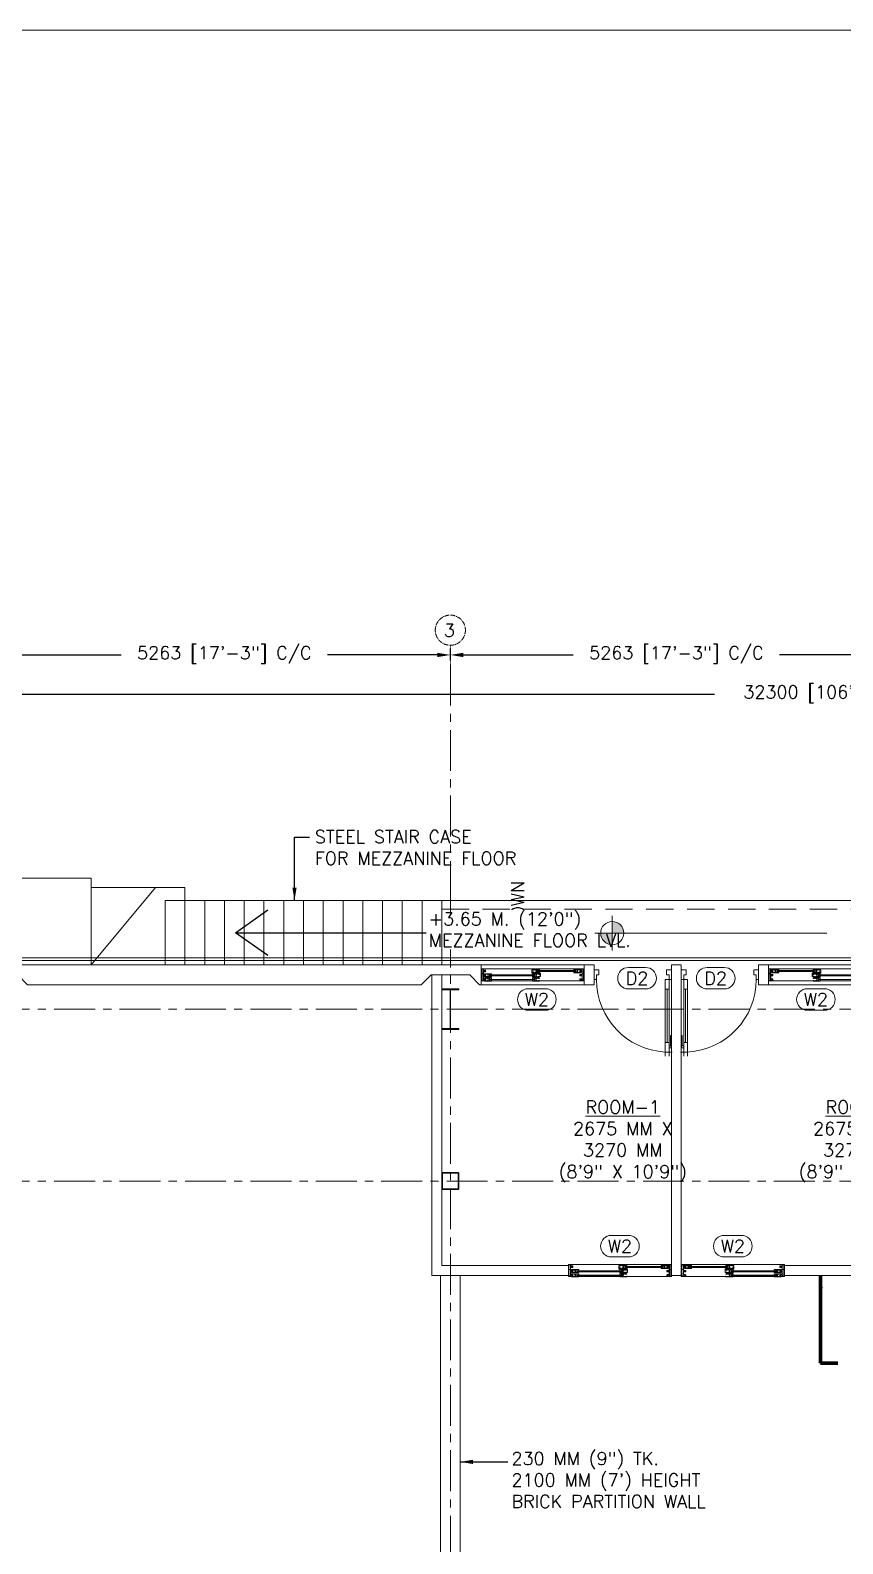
# Model space of a CAD drawing. Header units: millimetres. Extents: x 5227 to 261376, y 53707 to 123566.
# Drawn here: x 100107 to 109568, y 105952 to 123566 of the extents above; entities that cross this region are included whole.
import ezdxf

# ---------------------------------------------------------------- set-up
doc = ezdxf.new("R2010")
doc.units = ezdxf.units.MM
doc.set_wipeout_variables(frame=1)
doc.header["$PDMODE"] = 35
doc.header["$PDSIZE"] = -10
doc.linetypes.add('CENTERX2', pattern=[101.6, 63.5, -12.7, 12.7, -12.7])
doc.linetypes.add('HIDDEN', pattern=[9.525, 6.35, -3.175])
doc.layers.get('0').update_dxf_attribs({"lineweight": 0})
doc.layers.get('Defpoints').update_dxf_attribs({"lineweight": 0})
for name, color, linetype, lineweight in [('NETMANH', 44, 'Continuous', 0), ('PV_ALUMINIUM', 7, 'Continuous', 0), ('PV_DIMENTION_MAIN_ROMAND', 7, 'Continuous', 0), ('PV_DIMENTION_SECOND_ROMANS', 7, 'Continuous', 0), ('PV_EXTRA_LINE', 252, 'Continuous', 0), ('PV_GLASS', 4, 'Continuous', 0), ('PV_GRID MARKING', 252, 'Continuous', 0), ('PV_MARKING_ARROW', 7, 'Continuous', 0), ('PV_MASONRY', 10, 'Continuous', 0), ('PV_SLAB_LINE', 30, 'Continuous', 0), ('PV_STEEL LINE', 7, 'Continuous', 0), ('PV_STEEL_BOX&PIPE_SECTION', 6, 'Continuous', 0), ('PV_STEEL_I SECTION', 5, 'Continuous', 0), ('PV_TEXT_ROMAND', 1, 'Continuous', 0), ('PV_TEXT_ROMANS', 7, 'Continuous', 0)]:
    doc.layers.add(name, color=color, linetype=linetype, lineweight=lineweight)
doc.layers.add('PV_GRID_LINE', color=252, linetype='CENTERX2', lineweight=0, transparency=0.5)
doc.layers.add('PV_HATCH', color=252, linetype='Continuous', lineweight=0, transparency=0.5)
doc.styles.add('PV_ROMAND', font='romand.shx')
doc.styles.add('PV_ROMANS', font='romans.shx')
doc.dimstyles.new('PV_1-75_MM', dxfattribs={"dimscale": 75, "dimtxt": 2, "dimasz": 2, "dimexe": 1, "dimexo": 0.625, "dimtad": 0, "dimdec": 0, "dimdsep": 46, "dimtxsty": 'PV_ROMAND', "dimcen": 2.5, "dimadec": 0, "dimazin": 0, "dimtfac": 1, "dimtdec": 0, "dimtmove": 1, "dimatfit": 2, "dimfxl": 1, "dimfxlon": 1, "dimarcsym": 0})
doc.dimstyles.new('PV_1-75_MM_FOOT', dxfattribs={"dimscale": 75, "dimtxt": 2, "dimasz": 2, "dimexe": 1, "dimexo": 0.625, "dimtad": 0, "dimdec": 0, "dimdsep": 46, "dimtxsty": 'PV_ROMAND', "dimcen": 2.5, "dimadec": 0, "dimazin": 0, "dimtfac": 1, "dimtdec": 0, "dimtmove": 1, "dimatfit": 2, "dimfxl": 1, "dimfxlon": 1, "dimarcsym": 0})

# ---------------------------------------------------------------- blocks, each defined once
blk = doc.blocks.new('*U565')
at = {"color": 7}
blk.add_circle((0, 234), 234, dxfattribs=at)
at = {"layer": 'PV_EXTRA_LINE', "linetype": 'CENTERX2', "ltscale": 10}
blk.add_line((0, -300), (0, -34227), dxfattribs=at)
at = {"layer": 'PV_GRID MARKING', "color": 7, "const_width": 10}
blk.add_lwpolyline([(0, 0), (0, -300)], dxfattribs=at)
at = {"layer": 'PV_TEXT_ROMANS', "color": 7, "style": 'PV_ROMANS'}
blk.add_attdef('1', (-101, 132), '', height=200, dxfattribs=at)
blk = doc.blocks.new('*U328')
at = {"layer": 'PV_EXTRA_LINE', "linetype": 'CENTERX2', "ltscale": 10}
blk.add_line((0, -300), (0, -46971), dxfattribs=at)
at = {"layer": 'PV_TEXT_ROMANS', "color": 7, "style": 'PV_ROMANS'}
blk.add_attdef('1', (-80, 132), '', height=200, dxfattribs=at)
blk = doc.blocks.new('*D333')
at = {"layer": 'Defpoints', "color": 0, "transparency": 16777216}
for p in [(104999, 116296), (99736, 116184), (104999, 116184)]:
    blk.add_point(p, dxfattribs=at)
at = {"layer": 'PV_DIMENTION_SECOND_ROMANS', "color": 0, "lineweight": -2, "transparency": 16777216}
for p, q in [((99736, 116231), (99736, 116371)), ((99886, 116296), (101167, 116296)), ((104849, 116296), (103568, 116296)), ((104999, 116231), (104999, 116371))]:
    blk.add_line(p, q, dxfattribs=at)
at = {"layer": 'PV_DIMENTION_SECOND_ROMANS', "color": 0, "transparency": 16777216}
for points in [[(99886, 116321), (99886, 116271), (99736, 116296)], [(104849, 116271), (104849, 116321), (104999, 116296)]]:
    blk.add_solid(points, dxfattribs=at)
at = {"layer": 'PV_DIMENTION_SECOND_ROMANS', "color": 0, "transparency": 16777216, "insert": (102367, 116296), "char_height": 150, "attachment_point": 5, "style": 'PV_ROMAND'}
blk.add_mtext('5263 [17\'-3"] C/C', dxfattribs=at)
blk = doc.blocks.new('*D334')
at = {"layer": 'Defpoints', "color": 0, "transparency": 16777216}
for p in [(110262, 116296), (104999, 116184), (110262, 116184)]:
    blk.add_point(p, dxfattribs=at)
at = {"layer": 'PV_DIMENTION_SECOND_ROMANS', "color": 0, "lineweight": -2, "transparency": 16777216}
for p, q in [((104999, 116231), (104999, 116371)), ((105149, 116296), (106430, 116296)), ((110112, 116296), (108831, 116296)), ((110262, 116231), (110262, 116371))]:
    blk.add_line(p, q, dxfattribs=at)
at = {"layer": 'PV_DIMENTION_SECOND_ROMANS', "color": 0, "transparency": 16777216}
for points in [[(105149, 116321), (105149, 116271), (104999, 116296)], [(110112, 116271), (110112, 116321), (110262, 116296)]]:
    blk.add_solid(points, dxfattribs=at)
at = {"layer": 'PV_DIMENTION_SECOND_ROMANS', "color": 0, "transparency": 16777216, "insert": (107631, 116296), "char_height": 150, "attachment_point": 5, "style": 'PV_ROMAND'}
blk.add_mtext('5263 [17\'-3"] C/C', dxfattribs=at)
blk = doc.blocks.new('*D338')
at = {"layer": 'Defpoints', "color": 0, "transparency": 16777216}
for p in [(126412, 115840), (94112, 112689), (126412, 112689)]:
    blk.add_point(p, dxfattribs=at)
at = {"layer": 'PV_DIMENTION_SECOND_ROMANS', "color": 0, "lineweight": -2, "transparency": 16777216}
for p, q in [((94112, 115765), (94112, 115915)), ((126412, 115765), (126412, 115915)), ((94262, 115840), (108073, 115840)), ((126262, 115840), (112452, 115840))]:
    blk.add_line(p, q, dxfattribs=at)
at = {"layer": 'PV_DIMENTION_SECOND_ROMANS', "color": 0, "transparency": 16777216}
for points in [[(94262, 115865), (94262, 115815), (94112, 115840)], [(126262, 115815), (126262, 115865), (126412, 115840)]]:
    blk.add_solid(points, dxfattribs=at)
at = {"layer": 'PV_DIMENTION_SECOND_ROMANS', "color": 0, "transparency": 16777216, "insert": (110262, 115840), "char_height": 150, "attachment_point": 5, "style": 'PV_ROMAND'}
blk.add_mtext("32300 [106'] OUT TO OUT BUILDING", dxfattribs=at)
blk = doc.blocks.new('*U569')
at = {"layer": 'PV_EXTRA_LINE', "linetype": 'CENTERX2', "ltscale": 10}
blk.add_line((0, -300), (0, -40609), dxfattribs=at)
at = {"layer": 'PV_TEXT_ROMANS', "color": 7, "style": 'PV_ROMANS'}
blk.add_attdef('1', (-80, 132), '', height=200, dxfattribs=at)
blk = doc.blocks.new('*U762')
at = {"layer": 'PV_HATCH'}
h = blk.add_hatch(color=252, dxfattribs=at)
h.dxf.hatch_style = 1
h.paths.add_polyline_path([(0, -150), (0, 0), (-150, 0, 0.414214)])
h.paths.add_polyline_path([(0, 150), (0, 0), (150, 0, 0.414214)])
at = {"layer": 'PV_TEXT_ROMAND', "color": 250}
for p, q in [((0, 225), (0, -225)), ((-225, 0), (225, 0)), ((-150, 0), (300, 0)), ((-75, 0), (375, 0)), ((0, 0), (450, 0)), ((75, 0), (525, 0)), ((150, 0), (600, 0)), ((225, 0), (675, 0)), ((300, 0), (750, 0)), ((375, 0), (825, 0)), ((450, 0), (900, 0)), ((525, 0), (975, 0)), ((600, 0), (1050, 0)), ((675, 0), (1125, 0)), ((750, 0), (1200, 0)), ((825, 0), (1275, 0)), ((900, 0), (1350, 0)), ((975, 0), (1425, 0)), ((1050, 0), (1500, 0)), ((1125, 0), (1575, 0)), ((1200, 0), (1650, 0)), ((1275, 0), (1725, 0)), ((1350, 0), (1800, 0)), ((1425, 0), (1875, 0)), ((1500, 0), (1950, 0)), ((1575, 0), (2025, 0)), ((1650, 0), (2100, 0)), ((1725, 0), (2175, 0)), ((1800, 0), (2250, 0)), ((1875, 0), (2325, 0)), ((1950, 0), (2400, 0)), ((2025, 0), (2475, 0)), ((2100, 0), (2550, 0)), ((2175, 0), (2625, 0)), ((2250, 0), (2700, 0)), ((2325, 0), (2775, 0))]:
    blk.add_line(p, q, dxfattribs=at)
at = {"layer": 'PV_TEXT_ROMAND'}
blk.add_circle((0, 0), 150, dxfattribs=at)
blk = doc.blocks.new('SHS 200X8.0TK')
at = {"layer": 'PV_STEEL_BOX&PIPE_SECTION', "linetype": 'ByBlock'}
for points in [[(-84, 100), (84, 100, -0.414214), (100, 84), (100, -84, -0.414214), (84, -100), (-84, -100, -0.414214), (-100, -84), (-100, 84, -0.414214)], [(-84, 92), (84, 92, -0.414214), (92, 84), (92, -84, -0.414214), (84, -92), (-84, -92, -0.414214), (-92, -84), (-92, 84, -0.414214)]]:
    blk.add_lwpolyline(points, format="xyb", close=True, dxfattribs=at)
blk = doc.blocks.new('G$C46714317')
at = {"layer": 'PV_STEEL_I SECTION'}
for points in [[(100, 235), (-100, 235), (-100, 225), (100, 225)], [(2, 225), (-3, 225), (-3, -225), (2, -225)], [(100, -235), (-100, -235), (-100, -225), (100, -225)]]:
    blk.add_lwpolyline(points, close=True, dxfattribs=at)
blk = doc.blocks.new('mb-di800')
blk.add_line((25, 850), (-8, 850))
for points in [[(25, 806), (3, 806), (3, 677)], [(25, 785), (8, 785), (8, 677), (3, 677)], [(25, 893), (25, 850)], [(25, 750), (65, 750), (65, 850), (25, 850), (25, 750)], [(65, 850), (65, 893)], [(25, 763), (25, 187)], [(65, 200), (65, 777)], [(65, 200), (25, 200), (25, 100), (65, 100), (65, 200)]]:
    blk.add_lwpolyline(points)
for points in [[(0, 0), (0, 100), (25, 100), (25, 50), (50, 50), (50, 0)], [(800, 0), (800, 100), (775, 100), (775, 50), (750, 50), (750, 0)]]:
    blk.add_lwpolyline(points, close=True)
at = {"layer": 'NETMANH', "linetype": 'Continuous'}
blk.add_line((45, 200), (45, 750), dxfattribs=at)
blk.add_arc((25, 100), 750, 0, 86.9428, dxfattribs=at)
blk = doc.blocks.new('SECTION NO. 23118')
at = {"layer": 'PV_ALUMINIUM', "color": 250}
for p, q in [((570, 180), (573, 180)), ((570, 180), (570, 178)), ((571, 177), (572, 178)), ((573, 162), (573, 177)), ((575, 130), (575, 178)), ((435, 141), (435, 130)), ((437, 141), (437, 134)), ((437, 134), (518, 134)), ((437, 132), (446, 132)), ((437, 132), (437, 130)), ((437, 130), (438, 130)), ((437, 128), (438, 128)), ((438, 128), (438, 128)), ((440, 129), (440, 129)), ((440, 128), (440, 128)), ((442, 175), (442, 169)), ((444, 175), (444, 169)), ((444, 150), (453, 150)), ((444, 149), (453, 149)), ((446, 132), (446, 127)), ((446, 127), (448, 127)), ((447, 132), (467, 132)), ((447, 132), (447, 129)), ((447, 129), (448, 129)), ((456, 164), (448, 165)), ((456, 162), (448, 164)), ((453, 150), (453, 151)), ((456, 153), (455, 153)), ((455, 150), (455, 151)), ((455, 151), (455, 151)), ((455, 151), (468, 151)), ((456, 164), (456, 175)), ((456, 153), (456, 162)), ((458, 153), (458, 175)), ((458, 153), (460, 153)), ((460, 153), (491, 153)), ((467, 132), (467, 129)), ((467, 129), (467, 129)), ((467, 127), (470, 127)), ((468, 151), (468, 150)), ((469, 132), (497, 132)), ((469, 132), (469, 129)), ((469, 129), (470, 129)), ((470, 151), (474, 151)), ((470, 151), (470, 150)), ((474, 151), (474, 148)), ((475, 151), (518, 151)), ((475, 151), (475, 148)), ((491, 175), (491, 153)), ((493, 174), (493, 153)), ((493, 153), (506, 153)), ((493, 153), (493, 153)), ((497, 129), (495, 129)), ((499, 127), (495, 127)), ((497, 132), (497, 129)), ((499, 132), (518, 132)), ((499, 132), (499, 129)), ((499, 129), (499, 129)), ((506, 174), (506, 153)), ((507, 175), (507, 153)), ((507, 153), (540, 153)), ((518, 129), (517, 129)), ((517, 127), (521, 127)), ((518, 134), (518, 151)), ((518, 132), (518, 129)), ((519, 151), (543, 151)), ((519, 134), (519, 151)), ((519, 134), (573, 134)), ((520, 132), (547, 132)), ((520, 132), (520, 129)), ((520, 129), (521, 129)), ((540, 153), (540, 175)), ((542, 164), (542, 175)), ((542, 164), (551, 165)), ((542, 162), (551, 164)), ((542, 153), (542, 162)), ((542, 153), (570, 153)), ((543, 151), (543, 148)), ((545, 151), (548, 151)), ((545, 151), (545, 148)), ((547, 129), (546, 129)), ((546, 127), (550, 127)), ((547, 132), (547, 129)), ((548, 151), (548, 150)), ((549, 132), (573, 132)), ((549, 132), (549, 129)), ((549, 129), (550, 129)), ((550, 151), (566, 151)), ((550, 151), (550, 150)), ((555, 175), (555, 169)), ((557, 175), (557, 169)), ((566, 151), (566, 150)), ((568, 151), (568, 150)), ((570, 129), (569, 129)), ((569, 129), (569, 128)), ((570, 162), (570, 162)), ((570, 129), (570, 129)), ((572, 127), (570, 127)), ((573, 162), (571, 162)), ((573, 160), (571, 160)), ((573, 130), (571, 130)), ((573, 128), (572, 128)), ((572, 128), (572, 127)), ((573, 156), (573, 160)), ((573, 134), (573, 153)), ((573, 132), (573, 130))]:
    blk.add_line(p, q, dxfattribs=at)
for centre, radius, start, end in [((450, 169), 10.4, 88.6022, 136.0113), ((450, 169), 8.57, 88.6022, 136.0113), ((450, 169), 10.4, 43.9887, 91.3978), ((450, 169), 8.57, 43.9887, 91.3978), ((499, 169), 10.4, 88.6022, 136.0113), ((499, 169), 8.57, 88.6022, 129.961), ((499, 169), 10.4, 43.9887, 91.3978), ((499, 169), 8.57, 50.039, 91.3978), ((548, 169), 10.4, 88.6022, 136.0113), ((548, 169), 8.57, 88.6022, 136.0113), ((549, 169), 10.4, 43.9887, 91.3978), ((549, 169), 8.57, 43.9887, 91.3978), ((571, 178), 0.925, 180, 315), ((573, 177), 0.925, 0, 135), ((573, 178), 1.85, 0, 90), ((445, 141), 9.51, 97.3136, 182.5294), ((437, 130), 1.85, 180, 270), ((445, 141), 7.66, 98.1506, 182.8184), ((438, 128), 1.85, 0, 90), ((439, 128), 0.925, 180, 0), ((444, 175), 1.85, 136.0113, 180), ((444, 169), 1.85, 180, 206.093), ((449, 171), 7.82, 206.093, 260.487), ((449, 171), 5.97, 206.093, 260.528), ((448, 128), 0.925, 270, 90), ((455, 151), 1.85, 90, 180), ((453, 150), 1.85, 270, 0), ((456, 175), 1.85, 0, 43.9887), ((467, 128), 0.925, 90, 270), ((469, 150), 0.925, 180, 0), ((470, 128), 0.925, 270, 90), ((474, 148), 0.925, 180, 0), ((493, 175), 1.85, 136.0113, 180), ((495, 174), 1.85, 129.961, 180), ((495, 128), 0.925, 90, 270), ((499, 128), 0.925, 270, 90), ((504, 174), 1.85, 0, 50.039), ((506, 175), 1.85, 0, 43.9887), ((517, 128), 0.925, 90, 270), ((521, 128), 0.925, 270, 90), ((542, 175), 1.85, 136.0113, 180), ((544, 148), 0.925, 180, 0), ((546, 128), 0.925, 90, 270), ((549, 150), 0.925, 180, 0), ((550, 128), 0.925, 270, 90), ((550, 171), 5.97, 279.472, 333.907), ((550, 171), 7.82, 279.513, 333.907), ((555, 175), 1.85, 0, 43.9887), ((555, 169), 1.85, 333.907, 0), ((567, 150), 0.925, 180, 0), ((567, 161), 10, 276.4519, 311.9627), ((570, 128), 0.925, 180, 270), ((571, 162), 0.925, 0, 180), ((571, 162), 1.85, 180, 270), ((567, 161), 8.15, 290.8382, 325.1211), ((571, 129), 0.925, 90, 180), ((573, 130), 1.85, 270, 0)]:
    blk.add_arc(centre, radius, start, end, dxfattribs=at)
blk = doc.blocks.new('SECTION NO. 23121')
at = {"layer": 'PV_ALUMINIUM', "color": 250}
for p, q in [((651, 141), (651, 139)), ((652, 142), (653, 145)), ((653, 141), (654, 144)), ((653, 141), (653, 139)), ((653, 139), (654, 139)), ((653, 138), (654, 138)), ((656, 147), (691, 147)), ((656, 145), (682, 145)), ((656, 136), (656, 134)), ((656, 130), (656, 127)), ((657, 136), (657, 134)), ((657, 136), (657, 136)), ((657, 130), (657, 127)), ((678, 136), (678, 134)), ((678, 136), (678, 136)), ((678, 130), (678, 127)), ((679, 136), (679, 134)), ((679, 130), (679, 127)), ((682, 139), (681, 139)), ((682, 138), (681, 138)), ((682, 145), (682, 139)), ((684, 145), (691, 145)), ((684, 145), (684, 139)), ((687, 115), (687, 112)), ((687, 112), (687, 112)), ((687, 112), (689, 112)), ((689, 116), (691, 116)), ((689, 115), (694, 115)), ((689, 115), (689, 113)), ((689, 113), (689, 113)), ((689, 113), (689, 113)), ((692, 136), (692, 117)), ((695, 139), (693, 144)), ((695, 137), (693, 137)), ((695, 136), (693, 136)), ((693, 136), (693, 128)), ((693, 128), (693, 128)), ((693, 128), (695, 128)), ((693, 127), (695, 127)), ((693, 127), (693, 117)), ((694, 113), (693, 113)), ((695, 112), (693, 112)), ((696, 139), (694, 145)), ((694, 116), (696, 116)), ((694, 115), (694, 113)), ((695, 139), (695, 137)), ((695, 135), (695, 136)), ((695, 128), (695, 129)), ((696, 114), (695, 114)), ((695, 112), (695, 95)), ((696, 139), (696, 135)), ((696, 128), (696, 129)), ((696, 116), (696, 116)), ((696, 116), (696, 115)), ((696, 114), (696, 95))]:
    blk.add_line(p, q, dxfattribs=at)
for centre, radius, start, end in [((653, 141), 1.5, 160, 180), ((653, 139), 1.5, 180, 270), ((656, 144), 3, 90, 160), ((656, 144), 1.5, 90, 160), ((654, 136), 3, 0, 90), ((654, 136), 1.5, 0, 90), ((659, 132), 3.88, 142.8823, 217.1177), ((659, 132), 2.38, 132.0281, 227.9719), ((656, 127), 0.75, 180, 0), ((681, 136), 3, 90, 180), ((676, 132), 2.38, 312.0281, 47.9719), ((679, 127), 0.75, 180, 0), ((681, 136), 1.5, 90, 180), ((676, 132), 3.88, 322.8823, 37.1177), ((682, 139), 1.5, 270, 0), ((689, 115), 1.5, 90, 180), ((689, 112), 0.58, 270, 90), ((691, 144), 3, 20, 90), ((691, 144), 1.5, 20, 90), ((691, 117), 0.75, 270, 0), ((693, 136), 1.5, 90, 180), ((694, 117), 0.75, 180, 270), ((693, 112), 0.58, 90, 270), ((696, 135), 0.75, 180, 0), ((696, 129), 0.75, 0, 180), ((695, 128), 1.5, 270, 0), ((696, 114), 1.16, 82.6385, 177.9996), ((696, 95), 0.75, 180, 0)]:
    blk.add_arc(centre, radius, start, end, dxfattribs=at)
blk = doc.blocks.new('SECTION NO. 23126')
at = {"layer": 'PV_ALUMINIUM', "color": 250}
for p, q in [((803, 131), (803, 141)), ((803, 141), (878, 141)), ((804, 131), (803, 131)), ((803, 114), (803, 104)), ((804, 114), (803, 114)), ((803, 104), (878, 104)), ((804, 131), (804, 140)), ((804, 140), (825, 140)), ((804, 114), (804, 106)), ((804, 106), (825, 106)), ((825, 140), (825, 140)), ((825, 140), (825, 106)), ((825, 106), (825, 106)), ((826, 140), (826, 106)), ((826, 140), (836, 140)), ((826, 106), (836, 106)), ((836, 140), (836, 137)), ((836, 137), (837, 137)), ((836, 106), (836, 108)), ((836, 108), (837, 108)), ((837, 140), (837, 137)), ((837, 140), (845, 140)), ((837, 106), (837, 108)), ((837, 106), (845, 106)), ((845, 134), (841, 134)), ((841, 134), (841, 111)), ((845, 111), (841, 111)), ((846, 133), (843, 133)), ((843, 113), (843, 133)), ((846, 113), (843, 113)), ((843, 113), (843, 113)), ((845, 140), (845, 134)), ((845, 106), (845, 111)), ((846, 133), (846, 130)), ((847, 130), (846, 130)), ((846, 113), (846, 116)), ((847, 116), (846, 116)), ((847, 139), (847, 130)), ((847, 139), (850, 139)), ((847, 106), (847, 116)), ((847, 106), (850, 106)), ((850, 139), (850, 140)), ((850, 140), (855, 140)), ((850, 139), (850, 139)), ((850, 106), (850, 106)), ((850, 106), (850, 106)), ((850, 106), (855, 106)), ((855, 140), (855, 137)), ((855, 137), (855, 137)), ((855, 135), (857, 135)), ((855, 111), (857, 111)), ((855, 106), (855, 109)), ((855, 109), (855, 109)), ((857, 139), (858, 140)), ((857, 139), (857, 137)), ((857, 137), (857, 137)), ((857, 107), (857, 109)), ((857, 109), (857, 109)), ((857, 107), (858, 106)), ((858, 140), (863, 140)), ((858, 106), (863, 106)), ((866, 140), (870, 140)), ((866, 106), (870, 106)), ((870, 140), (872, 138)), ((870, 106), (872, 108)), ((872, 138), (872, 136)), ((872, 136), (872, 136)), ((872, 135), (875, 135)), ((872, 111), (875, 111)), ((872, 108), (872, 109)), ((872, 109), (872, 109)), ((874, 137), (874, 136)), ((874, 137), (877, 137)), ((874, 136), (875, 136)), ((874, 108), (874, 109)), ((874, 109), (875, 109)), ((874, 108), (877, 108)), ((877, 137), (877, 139)), ((877, 139), (879, 139)), ((877, 108), (877, 107)), ((877, 107), (879, 107)), ((879, 139), (879, 138)), ((879, 107), (879, 108)), ((880, 137), (882, 137)), ((880, 108), (882, 108)), ((882, 136), (881, 136)), ((884, 135), (881, 135)), ((884, 111), (881, 111)), ((882, 110), (881, 110)), ((882, 137), (882, 136)), ((882, 108), (882, 110))]:
    blk.add_line(p, q, dxfattribs=at)
for centre, radius, start, end in [((855, 136), 0.8, 90, 270), ((855, 110), 0.8, 90, 270), ((857, 136), 0.8, 270, 90), ((857, 110), 0.8, 270, 90), ((864, 140), 1.6, 210.5008, 331.5533), ((864, 105), 1.6, 28.4467, 149.4992), ((872, 135), 0.8, 90, 270), ((872, 110), 0.8, 90, 270), ((875, 135), 0.8, 270, 90), ((875, 110), 0.8, 270, 90), ((876, 129), 12.7, 47.0761, 81.7381), ((876, 117), 12.7, 278.2619, 312.9239), ((880, 138), 0.8, 180, 270), ((880, 108), 0.8, 90, 180), ((881, 135), 0.8, 90, 270), ((881, 110), 0.8, 90, 270), ((883, 137), 2.31, 287.5658, 35.8595), ((883, 109), 2.31, 324.1405, 72.4342)]:
    blk.add_arc(centre, radius, start, end, dxfattribs=at)
blk = doc.blocks.new('G$C2D05BB75')
blk.add_wipeout([(-600, 230), (600, 230), (600, 0), (-600, 0)])
at = {"layer": 'PV_EXTRA_LINE', "color": 254}
for p, q in [((549, 185), (-549, 185)), ((-586, 45), (600, 45))]:
    blk.add_line(p, q, dxfattribs=at)
at = {"layer": 'PV_GLASS', "color": 112, "true_color": 0x00b359}
for p, q in [((-494, 114), (17, 114)), ((-494, 114), (-494, 102)), ((-494, 108), (17, 108)), ((-494, 102), (17, 102)), ((17, 114), (17, 102)), ((67, 164), (499, 164)), ((67, 164), (67, 152)), ((67, 158), (499, 158)), ((67, 152), (499, 152)), ((499, 164), (499, 152))]:
    blk.add_line(p, q, dxfattribs=at)
at = {"layer": 'PV_GLASS', "color": 252}
for p, q in [((-494, 65), (-494, 53)), ((-494, 60), (17, 60)), ((-494, 59), (17, 59)), ((17, 65), (17, 53))]:
    blk.add_line(p, q, dxfattribs=at)
at = {"layer": 'PV_MASONRY', "color": 252}
for p, q in [((-600, 230), (600, 230)), ((-600, 0), (600, 0))]:
    blk.add_line(p, q, dxfattribs=at)
at = {"layer": 'PV_MASONRY'}
for p, q in [((-600, 0), (-600, 230)), ((600, 0), (600, 230))]:
    blk.add_line(p, q, dxfattribs=at)
at = {"layer": 'PV_ALUMINIUM', "color": 6, "xscale": -1}
for name, p, rotation in [('SECTION NO. 23118', (-727, -390), 270), ('SECTION NO. 23121', (136, 826), 89.99999999999972), ('SECTION NO. 23121', (-57, -559), 269.9999999999999)]:
    blk.add_blockref(name, p, dxfattribs=dict(at, rotation=rotation))
at = {"layer": 'PV_ALUMINIUM', "color": 6}
for name, p, rotation in [('SECTION NO. 23126', (883, 281), 180), ('SECTION NO. 23118', (727, -390), 89.99999999999999), ('SECTION NO. 23126', (323, 232), 180), ('SECTION NO. 23126', (323, 183), 180)]:
    blk.add_blockref(name, p, dxfattribs=dict(at, rotation=rotation))
for p in [(-323, 35), (-805, -14), (-805, -63)]:
    blk.add_blockref('SECTION NO. 23126', p, dxfattribs=at)
blk = doc.blocks.new('G$CA45B220F')
blk.add_wipeout([(-600, 70), (600, 70), (600, -70), (-600, -70)])
at = {"layer": 'PV_EXTRA_LINE', "color": 254}
for p, q in [((600, 70), (-600, 70)), ((-600, -70), (600, -70))]:
    blk.add_line(p, q, dxfattribs=at)
at = {"layer": 'PV_GLASS', "color": 112, "true_color": 0x00b359}
for p, q in [((67, 49), (499, 49)), ((67, 49), (67, 37)), ((67, 43), (499, 43)), ((67, 37), (499, 37)), ((499, 49), (499, 37)), ((-494, -1), (17, -1)), ((-494, -1), (-494, -13)), ((-494, -7), (17, -7)), ((-494, -13), (17, -13)), ((17, -1), (17, -13))]:
    blk.add_line(p, q, dxfattribs=at)
at = {"layer": 'PV_GLASS', "color": 252}
for p, q in [((-494, -50), (-494, -62)), ((-494, -55), (17, -55)), ((-494, -56), (17, -56)), ((17, -50), (17, -62))]:
    blk.add_line(p, q, dxfattribs=at)
at = {"layer": 'PV_MASONRY'}
for p, q in [((-600, -70), (-600, 70)), ((600, -70), (600, 70))]:
    blk.add_line(p, q, dxfattribs=at)
at = {"layer": 'PV_ALUMINIUM', "color": 6, "xscale": -1}
for name, p, rotation in [('SECTION NO. 23118', (-727, -505), 270), ('SECTION NO. 23121', (136, 711), 89.9999999999997), ('SECTION NO. 23121', (-57, -674), 269.9999999999999)]:
    blk.add_blockref(name, p, dxfattribs=dict(at, rotation=rotation))
at = {"layer": 'PV_ALUMINIUM', "color": 6}
for name, p, rotation in [('SECTION NO. 23126', (323, 117), 180), ('SECTION NO. 23126', (883, 166), 180), ('SECTION NO. 23118', (727, -505), 89.99999999999999), ('SECTION NO. 23126', (323, 68), 180)]:
    blk.add_blockref(name, p, dxfattribs=dict(at, rotation=rotation))
for p in [(-805, -129), (-323, -80), (-805, -178)]:
    blk.add_blockref('SECTION NO. 23126', p, dxfattribs=at)

msp = doc.modelspace()

# ---------------------------------------------------------------- linework, layer by layer
at = {"layer": 'PV_DIMENTION_MAIN_ROMAND'}
msp.add_line((106673.2, 112516), (106673.2, 112631), dxfattribs=at)
at = {"layer": 'PV_MASONRY', "color": 252}
msp.add_lwpolyline([(104884, 109073.5), (105114, 109073.5), (105114, 91688.5), (104884, 91688.5)], close=True, dxfattribs=at)
at = {"layer": 'PV_SLAB_LINE', "color": 252}
msp.add_line((101567.3, 113588.5), (100817.3, 112688.5), dxfattribs=at)
at = {"layer": 'PV_SLAB_LINE'}
msp.add_lwpolyline([(94112.3, 112688.5), (94112.3, 113698.5), (100815.9, 113698.5), (100815.9, 112688.5)], dxfattribs=at)
at = {"layer": 'PV_SLAB_LINE', "color": 252}
msp.add_lwpolyline([(100815.9, 113588.5), (101909, 113588.5), (101909, 113438.5)], dxfattribs=at)
at = {"layer": 'PV_STEEL LINE'}
for p, q in [((101679, 113438.5), (102829, 113438.5)), ((101679, 112688.5), (101679, 113438.5)), ((101909, 112688.5), (101909, 113438.5)), ((102139, 112688.5), (102139, 113438.5)), ((102369, 112688.5), (102369, 113438.5)), ((102599, 112688.5), (102599, 113438.5)), ((102829, 112688.5), (102829, 113438.5)), ((102829, 113438.5), (110362.3, 113438.5)), ((103059, 113188.5), (103059, 113438.5)), ((103289, 112938.5), (103289, 113438.5)), ((103519, 112688.5), (103519, 113438.5)), ((103749, 112688.5), (103749, 113438.5)), ((103979, 112688.5), (103979, 113438.5)), ((104209, 112688.5), (104209, 113438.5)), ((104439, 112688.5), (104439, 113438.5)), ((103059, 112688.5), (103059, 113188.5)), ((103289, 112688.5), (103289, 112938.5))]:
    msp.add_line(p, q, dxfattribs=at)

# ---------------------------------------------------------------- block references
at = {"layer": 'PV_DIMENTION_SECOND_ROMANS'}
msp.add_blockref('G$C46714317', (104999, 112173.5), dxfattribs=at)
at = {"layer": 'PV_GRID_LINE', "linetype": 'ByBlock', "lineweight": 0, "xscale": 0.75, "yscale": 0.75, "zscale": 0.75}
msp.add_blockref('*U565', (104999, 116408.6), dxfattribs=at).add_auto_attribs({'1': '3'})
at = {"layer": 'PV_GRID_LINE', "linetype": 'ByBlock', "lineweight": 0, "xscale": -0.75, "yscale": 0.75, "zscale": 0.75, "rotation": 89.99999999951409}
msp.add_blockref('*U569', (91778.2, 110173.5), dxfattribs=at)
at = {"layer": 'PV_STEEL_BOX&PIPE_SECTION', "linetype": 'ByBlock', "xscale": -1}
msp.add_blockref('SHS 200X8.0TK', (104999, 110173.5), dxfattribs=at)

# ---------------------------------------------------------------- texts
at = {"layer": 'PV_TEXT_ROMAND', "color": 32, "linetype": 'Continuous', "true_color": 0xd66b00, "insert": (108088.8, 112533.4), "char_height": 150, "attachment_point": 5, "style": 'PV_ROMAND', "bg_fill": 3, "box_fill_scale": 1.2, "bg_fill_color": 1, "bg_fill_transparency": 0}
msp.add_mtext('D2', dxfattribs=at)
at = {"layer": 'PV_TEXT_ROMAND', "color": 122, "linetype": 'Continuous', "true_color": 0x28c18d, "insert": (108288.2, 109414.9), "char_height": 150, "attachment_point": 5, "style": 'PV_ROMAND', "bg_fill": 3, "box_fill_scale": 1.2, "bg_fill_color": 1, "bg_fill_transparency": 0}
msp.add_mtext('W2', dxfattribs=at)
at = {"layer": 'PV_TEXT_ROMANS', "char_height": 150, "attachment_point": 1, "style": 'PV_ROMANS'}
for s, insert in [('\\pxr0.05385,ql;STEEL STAIR CASE \\PFOR MEZZANINE FLOOR ', (103421.3, 114254.7)), ('\\pxr0.05385,qc;{\\LROOM-1\\P}2675 MM X \\P3270 MM\\P(8\'9" X 10\'9")', (106260.7, 111108.7)), ('\\pxr0.05385,qc;{\\LROOM-2\\P}2675 MM X \\P3270 MM\\P(8\'9" X 10\'9")', (109055.9, 111108.7)), ('\\pxr0.05385,ql;230 MM (9") TK.\\P2100 MM (7\') HEIGHT \\PBRICK PARTITION WALL', (105710.8, 107019))]:
    msp.add_mtext(s, dxfattribs=dict(at, insert=insert))
at = {"layer": 'PV_TEXT_ROMANS', "insert": (105858.7, 113096.2), "char_height": 150, "attachment_point": 7, "rotation": 90, "style": 'PV_ROMANS'}
msp.add_mtext('\\pxr0.05385,qc;DOWN', dxfattribs=at)

# ---------------------------------------------------------------- dimensions: what is measured, and where the dimension line sits
at = {"layer": 'PV_DIMENTION_SECOND_ROMANS'}
for base, p1, p2, picture, middle in [((104999, 116296.2), (99735.7, 116183.7), (104999, 116183.7), '*D333', (102367.3, 116296.2)), ((110262.3, 116296.2), (104999, 116183.7), (110262.3, 116183.7), '*D334', (107630.7, 116296.2))]:
    dim = msp.add_linear_dim(base=base, p1=p1, p2=p2, text='<> C/C', dimstyle='PV_1-75_MM_FOOT', override={"dimtxsty": 'PV_ROMAND'}, dxfattribs=at)
    dim.commit()
    dim.dimension.update_dxf_attribs({"geometry": picture, "text_midpoint": middle})

# ---------------------------------------------------------------- leaders
at = {"layer": 'PV_MARKING_ARROW'}
for points, override in [([(103184, 113438.5), (103184, 114176), (103358.9, 114176)], {"dimgap": 0.625, "dimtad": 0}), ([(102498.3, 113063.5), (105650.3, 113063.5)], {"dimasz": 5, "dimgap": 0.625, "dimtad": 0, "dimldrblk": 'Open90'}), ([(109310.6, 109073.5), (109310.6, 108053.9), (109512.3, 108053.9)], {"dimscale": 75, "dimtxt": 2, "dimasz": 2, "dimgap": 0.625, "dimtad": 0, "dimtxsty": 'PV_ROMAND', "dimclrd": 0, "dimlwd": 65534}), ([(105114, 106904.5), (105668.2, 106904.5)], {"dimgap": 0.625, "dimtad": 0})]:
    msp.add_leader(points, dimstyle='PV_1-75_MM', override=override, dxfattribs=at)

# ---------------------------------------------------------------- next in the draw order: linework, layer by layer
at = {"layer": 'PV_TEXT_ROMAND', "color": 32, "linetype": 'Continuous', "true_color": 0xd66b00}
msp.add_lwpolyline([(108188.8, 112658.4), (107988.8, 112658.4, 0.4142136), (107863.8, 112533.4), (107863.8, 112533.4, 0.4142136), (107988.8, 112408.4), (108188.8, 112408.4, 0.4142136), (108313.8, 112533.4), (108313.8, 112533.4, 0.4142136)], format="xyb", close=True, dxfattribs=at)
at = {"layer": 'PV_TEXT_ROMAND', "color": 122, "linetype": 'Continuous', "true_color": 0x28c18d}
msp.add_lwpolyline([(108188.2, 109289.9), (108388.2, 109289.9, 0.4142136), (108513.2, 109414.9), (108513.2, 109414.9, 0.4142136), (108388.2, 109539.9), (108188.2, 109539.9, 0.4142136), (108063.2, 109414.9), (108063.2, 109414.9, 0.4142136)], format="xyb", close=True, dxfattribs=at)

# ---------------------------------------------------------------- next in the draw order: block references
at = {"xscale": -1.125, "yscale": 1.125, "zscale": 1.125, "rotation": 180}
msp.add_blockref('mb-di800', (107688.2, 112629.8), dxfattribs=at)
at = {"layer": 'PV_GRID_LINE', "linetype": 'ByBlock', "lineweight": 0, "xscale": -0.75, "yscale": 0.75, "zscale": 0.75, "rotation": 89.99999999951415}
msp.add_blockref('*U328', (91778.2, 112173.5), dxfattribs=at)

# ---------------------------------------------------------------- next in the draw order: dimensions: what is measured, and where the dimension line sits
at = {"layer": 'PV_DIMENTION_SECOND_ROMANS'}
dim = msp.add_linear_dim(base=(126412.3, 115839.7), p1=(94112.3, 112688.5), p2=(126412.3, 112688.5), text='<> OUT TO OUT BUILDING', dimstyle='PV_1-75_MM_FOOT', override={"dimtxsty": 'PV_ROMAND'}, dxfattribs=at)
dim.commit()
dim.dimension.update_dxf_attribs({"geometry": '*D338', "text_midpoint": (110262.3, 115839.7)})

# ---------------------------------------------------------------- next in the draw order: texts
at = {"layer": 'PV_TEXT_ROMAND', "insert": (107108.7, 113298.9), "char_height": 150, "attachment_point": 3, "style": 'PV_ROMAND', "bg_fill": 3, "box_fill_scale": 1.2, "bg_fill_color": 1, "bg_fill_transparency": 0}
msp.add_mtext('\\pxr0.05385,ql;+3.65 M. (12\'0") \\PMEZZANINE FLOOR LVL.', dxfattribs=at)
at = {"layer": 'PV_TEXT_ROMAND', "color": 122, "linetype": 'Continuous', "true_color": 0x28c18d, "insert": (109255.3, 112286), "char_height": 150, "attachment_point": 5, "style": 'PV_ROMAND', "bg_fill": 3, "box_fill_scale": 1.2, "bg_fill_color": 1, "bg_fill_transparency": 0}
msp.add_mtext('W2', dxfattribs=at)

# ---------------------------------------------------------------- next in the draw order: linework, layer by layer
at = {"layer": 'PV_DIMENTION_MAIN_ROMAND'}
msp.add_line((104999, 113288.5), (104999, 113565.7), dxfattribs=at)
at = {"layer": 'PV_DIMENTION_SECOND_ROMANS'}
msp.add_lwpolyline([(126495.3, 90855.5), (94029.3, 90855.5), (94029.3, 112771.5), (126495.3, 112771.5)], close=True, dxfattribs=at)
at = {"layer": 'PV_STEEL LINE'}
for p, q in [((104669, 112688.5), (104669, 113438.5)), ((104899, 112688.5), (104899, 113438.5))]:
    msp.add_line(p, q, dxfattribs=at)
at = {"layer": 'PV_TEXT_ROMAND', "color": 122, "linetype": 'Continuous', "true_color": 0x28c18d}
msp.add_lwpolyline([(109155.3, 112161), (109355.3, 112161, 0.4142136), (109480.3, 112286), (109480.3, 112286, 0.4142136), (109355.3, 112411), (109155.3, 112411, 0.4142136), (109030.3, 112286), (109030.3, 112286, 0.4142136)], format="xyb", close=True, dxfattribs=at)

# ---------------------------------------------------------------- next in the draw order: block references
at = {"layer": 'PV_DIMENTION_SECOND_ROMANS', "xscale": 0.8999999999999999, "yscale": 0.8999999999999999, "zscale": 0.8999999999999999}
msp.add_blockref('*U762', (106884.5, 113058.7), dxfattribs=at)

# ---------------------------------------------------------------- next in the draw order: texts
at = {"layer": 'PV_TEXT_ROMAND', "color": 32, "linetype": 'Continuous', "true_color": 0xd66b00, "insert": (107172.5, 112533.4), "char_height": 150, "attachment_point": 5, "style": 'PV_ROMAND', "bg_fill": 3, "box_fill_scale": 1.2, "bg_fill_color": 1, "bg_fill_transparency": 0}
msp.add_mtext('D2', dxfattribs=at)
at = {"layer": 'PV_TEXT_ROMAND', "color": 122, "linetype": 'Continuous', "true_color": 0x28c18d, "char_height": 150, "attachment_point": 5, "style": 'PV_ROMAND', "bg_fill": 3, "box_fill_scale": 1.2, "bg_fill_color": 1, "bg_fill_transparency": 0}
for insert in [(106006.1, 112286), (106973.2, 109414.9)]:
    msp.add_mtext('W2', dxfattribs=dict(at, insert=insert))

# ---------------------------------------------------------------- next in the draw order: linework, layer by layer
at = {"layer": 'PV_DIMENTION_SECOND_ROMANS', "color": 1}
msp.add_lwpolyline([(5226.8, 123565.8), (261375.8, 123565.8), (261375.8, 53707), (5226.8, 53707)], close=True, dxfattribs=at)
at = {"layer": 'PV_TEXT_ROMAND', "color": 32, "linetype": 'Continuous', "true_color": 0xd66b00}
msp.add_lwpolyline([(107072.5, 112658.4), (107272.5, 112658.4, -0.4142136), (107397.5, 112533.4), (107397.5, 112533.4, -0.4142136), (107272.5, 112408.4), (107072.5, 112408.4, -0.4142136), (106947.5, 112533.4), (106947.5, 112533.4, -0.4142136)], format="xyb", close=True, dxfattribs=at)
at = {"layer": 'PV_TEXT_ROMAND', "color": 122, "linetype": 'Continuous', "true_color": 0x28c18d}
for points in [[(106106.1, 112161), (105906.1, 112161, -0.4142136), (105781.1, 112286), (105781.1, 112286, -0.4142136), (105906.1, 112411), (106106.1, 112411, -0.4142136), (106231.1, 112286), (106231.1, 112286, -0.4142136)], [(107073.2, 109289.9), (106873.2, 109289.9, -0.4142136), (106748.2, 109414.9), (106748.2, 109414.9, -0.4142136), (106873.2, 109539.9), (107073.2, 109539.9, -0.4142136), (107198.2, 109414.9), (107198.2, 109414.9, -0.4142136)]]:
    msp.add_lwpolyline(points, format="xyb", close=True, dxfattribs=at)

# ---------------------------------------------------------------- next in the draw order: block references
at = {"xscale": 1.125, "yscale": 1.125, "zscale": 1.125, "rotation": 180}
msp.add_blockref('mb-di800', (107573.2, 112629.8), dxfattribs=at)

# ---------------------------------------------------------------- next in the draw order: block references
at = {"layer": 'PV_DIMENTION_SECOND_ROMANS'}
msp.add_blockref('G$C2D05BB75', (105958.2, 112458.5), dxfattribs=at)

# ---------------------------------------------------------------- next in the draw order: linework, layer by layer
at = {"layer": 'PV_DIMENTION_MAIN_ROMAND'}
msp.add_lwpolyline([(94062.3, 112738.5), (126462.3, 112738.5), (126462.3, 90888.5), (94062.3, 90888.5)], close=True, dxfattribs=at)
at = {"layer": 'PV_MASONRY'}
for points in [[(105339, 112458.5), (106673.2, 112458.5), (106673.2, 112688.5), (100558.7, 112688.5), (96131.5, 112688.5), (94112.3, 112688.5), (94112.3, 111499.2), (94342.3, 111499.2), (94342.3, 111673.5), (94227.3, 111788.5), (94227.3, 112573.5), (94712.3, 112573.5), (94827.3, 112458.5), (99395.7, 112458.5), (99510.7, 112573.5), (99960.7, 112573.5), (100075.7, 112458.5), (104659, 112458.5)], [(104659, 112458.5), (104774, 112573.5), (105224, 112573.5), (105339, 112458.5)]]:
    msp.add_lwpolyline(points, dxfattribs=at)
msp.add_lwpolyline([(107573.2, 112688.5), (107573.2, 109188.5), (104899, 109188.5), (104899, 112573.5), (104784, 112573.5), (104784, 109073.5), (110477.3, 109073.5), (110477.3, 112573.5), (110362.3, 112573.5), (110362.3, 109188.5), (107688.2, 109188.5), (107688.2, 112688.5)], close=True, dxfattribs=at)
at = {"layer": 'PV_STEEL LINE', "color": 252, "linetype": 'HIDDEN', "ltscale": 50}
msp.add_lwpolyline([(104899, 112688.5), (104899, 113338.5), (121489, 113338.5), (121489, 112688.5)], dxfattribs=at)

# ---------------------------------------------------------------- next in the draw order: block references
msp.add_blockref('G$CA45B220F', (106973.2, 109131))
at = {"xscale": -1}
msp.add_blockref('G$CA45B220F', (108288.2, 109131), dxfattribs=at)
at = {"layer": 'PV_DIMENTION_SECOND_ROMANS', "xscale": -1}
msp.add_blockref('G$C2D05BB75', (109303.2, 112458.5), dxfattribs=at)

# ---------------------------------------------------------------- next in the draw order: linework, layer by layer
at = {"layer": 'PV_MASONRY'}
msp.add_lwpolyline([(110602.3, 112458.5), (110487.3, 112573.5), (110037.3, 112573.5), (109922.3, 112458.5), (108588.2, 112458.5), (108588.2, 112688.5), (110894, 112688.5), (110894, 112458.5)], close=True, dxfattribs=at)

doc.saveas('drawing.dxf')
